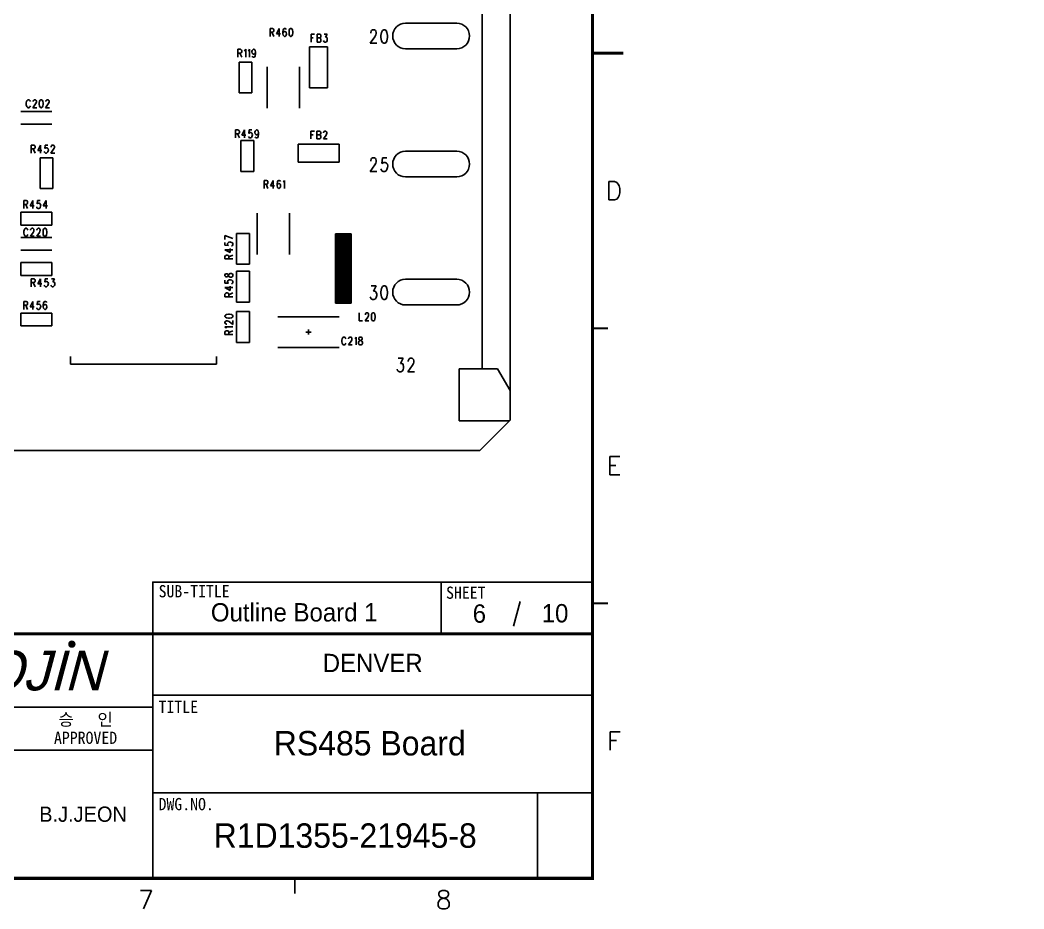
# Model space of a CAD drawing. Extents: x 295 to 953, y 10 to 290.
# Drawn here: x 788.3 to 952.6, y 10 to 155.4 of the extents above; entities that cross this region are included whole.
import ezdxf
from ezdxf.enums import TextEntityAlignment as Align

# ---------------------------------------------------------------- set-up
doc = ezdxf.new("R2010")
doc.units = 0
doc.header["$LTSCALE"] = 5
doc.header["$MEASUREMENT"] = 0
doc.layers.get('0').update_dxf_attribs({"linetype": 'CONTINUOUS', "lineweight": 25})
doc.layers.add('4', color=4, linetype='CONTINUOUS', lineweight=18)
doc.layers.add('6', color=6, linetype='CONTINUOUS', lineweight=13)
for name, color, linetype in [('COMP-SILK_GB', 6, 'CONTINUOUS'), ('SHEET', 3, 'CONTINUOUS'), ('문자', 4, 'CONTINUOUS'), ('테두리', 3, 'CONTINUOUS')]:
    doc.layers.add(name, color=color, linetype=linetype)
doc.styles.add('MARK', font='ARLRDBD.TTF')
doc.styles.get("Standard").update_dxf_attribs({"font": 'simplex.shx'})
doc.styles.add('굴림', font='')
doc.styles.add('굴림체', font='')
doc.styles.get('굴림').set_extended_font_data('Gulim')
doc.styles.get('굴림체').set_extended_font_data('GulimChe')

# ---------------------------------------------------------------- blocks, each defined once
blk = doc.blocks.new('B')
at = {"layer": '문자'}
blk.add_hatch(color=256, dxfattribs=at).paths.add_polyline_path([(13.79, 10), (15.31, 6), (16.84, 10)])
at = {"color": 4, "const_width": 0.6}
blk.add_lwpolyline([(48.46, 10.32, 1), (49.06, 10.32, 1)], format="xyb", close=True, dxfattribs=at)
at = {"layer": '문자'}
for p, q in [((10.73, 2), (7.68, 10)), ((7.68, 10), (10.09, 10)), ((11.94, 5.16), (10.09, 10)), ((10.73, 10), (13.15, 10)), ((13.79, 2), (10.73, 10)), ((14.99, 5.16), (13.15, 10)), ((13.79, 10), (16.84, 10)), ((15.31, 6), (13.79, 10)), ((16.84, 10), (15.31, 6)), ((11.94, 5.16), (10.73, 2)), ((14.99, 5.16), (13.79, 2))]:
    blk.add_line(p, q, dxfattribs=at)
at = {"layer": '문자', "style": 'MARK', "oblique": 15}
blk.add_text('WOOJIN', height=6.5, dxfattribs=at).set_placement((36.4, 6), align=Align.MIDDLE_CENTER)
blk = doc.blocks.new('C')
at = {"layer": 'SHEET'}
for p, q in [((393.14, 60.3), (392.07, 56.28)), ((333, 55), (333, 15)), ((405, 45), (333, 45)), ((333, 43), (247, 43)), ((333, 36), (247, 36)), ((405, 29), (333, 29)), ((396, 29), (396, 15))]:
    blk.add_line(p, q, dxfattribs=at)
for points in [[(333, 55), (380.19, 55), (380.19, 63.49), (333, 63.49)], [(380.19, 55), (405, 55), (405, 63.49), (380.19, 63.49)]]:
    blk.add_lwpolyline(points, close=True, dxfattribs=at)
at = {"layer": '테두리'}
blk.add_line((405, 285), (405, 15), dxfattribs=at)
for points, const_width in [([(15, 285), (15, 15), (405, 15), (405, 285), (15, 285)], 0.5), ([(410, 150), (405, 150)], 0.5), ([(407.5, 105), (405, 105)], 0.3), ([(407.5, 60), (405, 60)], 0.3), ([(15, 55), (405, 55)], 0.5), ([(356.25, 12.5), (356.25, 15)], 0.3)]:
    blk.add_lwpolyline(points, dxfattribs=dict(at, const_width=const_width))
blk.add_blockref('B', (271, 43))
at = {"layer": '문자'}
for s, p in [('D', (408.5, 127.5)), ('E', (408.5, 82.5)), ('F', (408.5, 37.5)), ('7', (331.88, 11.5)), ('8', (380.62, 11.5))]:
    blk.add_text(s, height=3, dxfattribs=at).set_placement(p, align=Align.MIDDLE)
at = {"layer": '문자', "style": '굴림체'}
for s, p in [('SUB-TITLE', (339.77, 61.98)), ('SHEET', (384.24, 61.74)), ('승   인', (322, 41)), ('APPROVED', (322, 38))]:
    blk.add_text(s, height=2, dxfattribs=at).set_placement(p, align=Align.MIDDLE_CENTER)
for s, p in [('TITLE', (333.95, 42.05)), ('DWG.NO.', (333.95, 26.15))]:
    blk.add_text(s, height=2, dxfattribs=at).set_placement(p)

msp = doc.modelspace()

# ---------------------------------------------------------------- linework, layer by layer
at = {"layer": 'COMP-SILK_GB', "color": 7}
for p, q in [((868.48, 245.1), (868.48, 89.95)), ((868.48, 94.83), (868.48, 240.17)), ((868.48, 95.31), (868.48, 239.69)), ((863.92, 98.35), (863.92, 236.65)), ((851.35, 154.93), (859.73, 154.93)), ((829.17, 154.06), (829.58, 154.06)), ((829.17, 154.06), (829.17, 152.76)), ((829.58, 153.45), (829.17, 153.45)), ((829.49, 153.45), (829.8, 152.76)), ((829.58, 154.06), (829.71, 154)), ((829.71, 153.51), (829.58, 153.45)), ((829.71, 154), (829.76, 153.94)), ((829.76, 153.57), (829.71, 153.51)), ((829.76, 153.94), (829.8, 153.82)), ((829.8, 153.69), (829.76, 153.57)), ((829.8, 153.82), (829.8, 153.69)), ((830.66, 154.06), (830.21, 153.2)), ((830.21, 153.2), (830.88, 153.2)), ((830.66, 154.06), (830.66, 152.76)), ((831.33, 153.82), (831.29, 153.51)), ((831.29, 153.51), (831.29, 153.2)), ((831.33, 153.38), (831.29, 153.2)), ((831.29, 153.2), (831.33, 152.95)), ((831.42, 154), (831.33, 153.82)), ((831.42, 153.51), (831.33, 153.38)), ((831.33, 152.95), (831.42, 152.83)), ((831.56, 154.06), (831.42, 154)), ((831.56, 153.57), (831.42, 153.51)), ((831.42, 152.83), (831.56, 152.76)), ((831.65, 154.06), (831.56, 154.06)), ((831.6, 153.57), (831.56, 153.57)), ((831.74, 153.51), (831.6, 153.57)), ((831.6, 152.76), (831.74, 152.83)), ((831.78, 154), (831.65, 154.06)), ((831.83, 153.38), (831.74, 153.51)), ((831.74, 152.83), (831.83, 152.95)), ((831.83, 153.88), (831.78, 154)), ((831.87, 153.2), (831.83, 153.38)), ((831.83, 152.95), (831.87, 153.14)), ((831.87, 153.14), (831.87, 153.2)), ((832.32, 153.82), (832.28, 153.51)), ((832.28, 153.51), (832.28, 153.32)), ((832.28, 153.32), (832.32, 153.01)), ((832.41, 154), (832.32, 153.82)), ((832.32, 153.01), (832.41, 152.83)), ((832.55, 154.06), (832.41, 154)), ((832.41, 152.83), (832.55, 152.76)), ((832.64, 154.06), (832.55, 154.06)), ((832.77, 154), (832.64, 154.06)), ((832.64, 152.76), (832.77, 152.83)), ((832.86, 153.82), (832.77, 154)), ((832.77, 152.83), (832.86, 153.01)), ((832.91, 153.51), (832.86, 153.82)), ((832.86, 153.01), (832.91, 153.32)), ((832.91, 153.32), (832.91, 153.51)), ((835.89, 153.12), (836.48, 153.12)), ((835.89, 153.12), (835.89, 151.82)), ((836.88, 153.12), (837.29, 153.12)), ((836.88, 153.12), (836.88, 151.82)), ((837.29, 153.12), (837.42, 153.06)), ((837.42, 153.06), (837.47, 153)), ((837.47, 153), (837.51, 152.88)), ((837.51, 152.88), (837.51, 152.75)), ((838.01, 153.12), (838.5, 153.12)), ((838.5, 153.12), (838.23, 152.63)), ((845.65, 153.42), (845.73, 153.63)), ((845.65, 153.31), (845.65, 153.42)), ((845.73, 153.63), (845.81, 153.73)), ((845.81, 153.73), (845.96, 153.84)), ((845.96, 153.84), (846.26, 153.84)), ((846.26, 153.84), (846.42, 153.73)), ((846.49, 153), (846.34, 152.68)), ((846.42, 153.73), (846.49, 153.63)), ((846.49, 153.63), (846.57, 153.42)), ((846.57, 153.21), (846.49, 153)), ((846.57, 153.42), (846.57, 153.21)), ((847.41, 153.42), (847.33, 152.89)), ((847.33, 152.89), (847.33, 152.58)), ((847.56, 153.73), (847.41, 153.42)), ((847.79, 153.84), (847.56, 153.73)), ((847.94, 153.84), (847.79, 153.84)), ((848.17, 153.73), (847.94, 153.84)), ((848.32, 153.42), (848.17, 153.73)), ((848.4, 152.89), (848.32, 153.42)), ((848.4, 152.58), (848.4, 152.89)), ((831.56, 152.76), (831.6, 152.76)), ((832.55, 152.76), (832.64, 152.76)), ((835.89, 152.51), (836.25, 152.51)), ((836.88, 152.51), (837.29, 152.51)), ((837.29, 151.82), (836.88, 151.82)), ((837.42, 152.57), (837.29, 152.51)), ((837.29, 152.51), (837.42, 152.44)), ((837.42, 151.89), (837.29, 151.82)), ((837.47, 152.63), (837.42, 152.57)), ((837.42, 152.44), (837.47, 152.38)), ((837.47, 151.95), (837.42, 151.89)), ((837.51, 152.75), (837.47, 152.63)), ((837.47, 152.38), (837.51, 152.26)), ((837.51, 152.07), (837.47, 151.95)), ((837.51, 152.26), (837.51, 152.07)), ((837.96, 151.95), (837.92, 152.07)), ((838.01, 151.89), (837.96, 151.95)), ((838.14, 151.82), (838.01, 151.89)), ((838.28, 151.82), (838.14, 151.82)), ((838.23, 152.63), (838.37, 152.63)), ((838.41, 151.89), (838.28, 151.82)), ((838.37, 152.63), (838.46, 152.57)), ((838.5, 152.01), (838.41, 151.89)), ((838.46, 152.57), (838.5, 152.51)), ((838.5, 152.51), (838.55, 152.32)), ((838.55, 152.2), (838.5, 152.01)), ((838.55, 152.32), (838.55, 152.2)), ((846.34, 152.68), (845.58, 151.64)), ((845.58, 151.64), (846.64, 151.64)), ((847.33, 152.58), (847.41, 152.06)), ((847.41, 152.06), (847.56, 151.74)), ((847.56, 151.74), (847.79, 151.64)), ((847.79, 151.64), (847.94, 151.64)), ((847.94, 151.64), (848.17, 151.74)), ((848.17, 151.74), (848.32, 152.06)), ((848.32, 152.06), (848.4, 152.58)), ((823.93, 150.65), (824.33, 150.65)), ((823.93, 150.65), (823.93, 149.35)), ((824.33, 150.03), (823.93, 150.03)), ((824.24, 150.03), (824.56, 149.35)), ((824.33, 150.65), (824.47, 150.59)), ((824.47, 150.09), (824.33, 150.03)), ((824.47, 150.59), (824.51, 150.53)), ((824.51, 150.15), (824.47, 150.09)), ((824.51, 150.53), (824.56, 150.4)), ((824.56, 150.28), (824.51, 150.15)), ((824.56, 150.4), (824.56, 150.28)), ((824.96, 150.4), (825.05, 150.46)), ((825.05, 150.46), (825.19, 150.65)), ((825.19, 150.65), (825.19, 149.35)), ((825.59, 150.4), (825.68, 150.46)), ((825.68, 150.46), (825.82, 150.65)), ((825.82, 150.65), (825.82, 149.35)), ((826.22, 150.28), (826.27, 150.46)), ((826.22, 150.22), (826.22, 150.28)), ((826.27, 150.03), (826.22, 150.22)), ((826.27, 150.46), (826.36, 150.59)), ((826.36, 149.91), (826.27, 150.03)), ((826.31, 149.41), (826.27, 149.54)), ((826.36, 150.59), (826.49, 150.65)), ((826.49, 149.84), (826.36, 149.91)), ((826.49, 150.65), (826.54, 150.65)), ((826.54, 149.84), (826.49, 149.84)), ((826.54, 150.65), (826.67, 150.59)), ((826.67, 149.91), (826.54, 149.84)), ((826.67, 150.59), (826.76, 150.46)), ((826.76, 150.03), (826.67, 149.91)), ((826.76, 149.6), (826.67, 149.41)), ((826.76, 150.46), (826.81, 150.22)), ((826.81, 150.22), (826.76, 150.03)), ((826.81, 149.91), (826.76, 149.6)), ((826.81, 150.22), (826.81, 149.91)), ((835.66, 144.35), (835.66, 151.05)), ((835.66, 151.05), (838.59, 151.05)), ((838.59, 151.05), (838.59, 144.35)), ((859.73, 150.74), (851.35, 150.74)), ((826.21, 148.56), (824.12, 148.56)), ((824.12, 148.56), (824.12, 143.54)), ((826.21, 143.54), (826.21, 148.56)), ((826.45, 149.35), (826.31, 149.41)), ((826.54, 149.35), (826.45, 149.35)), ((826.67, 149.41), (826.54, 149.35)), ((828.71, 141.02), (828.71, 147.78)), ((833.99, 141.02), (833.99, 147.78)), ((824.12, 143.54), (826.21, 143.54)), ((838.59, 144.35), (835.66, 144.35)), ((789.32, 142.09), (789.28, 141.9)), ((789.28, 141.9), (789.28, 141.59)), ((789.28, 141.59), (789.32, 141.41)), ((789.37, 142.21), (789.32, 142.09)), ((789.32, 141.41), (789.37, 141.29)), ((789.46, 142.34), (789.37, 142.21)), ((789.55, 142.4), (789.46, 142.34)), ((789.73, 142.4), (789.55, 142.4)), ((789.82, 142.34), (789.73, 142.4)), ((789.91, 142.21), (789.82, 142.34)), ((789.95, 142.09), (789.91, 142.21)), ((789.91, 141.29), (789.95, 141.41)), ((790.81, 141.72), (790.36, 141.1)), ((790.4, 142.15), (790.45, 142.28)), ((790.4, 142.09), (790.4, 142.15)), ((790.45, 142.28), (790.49, 142.34)), ((790.49, 142.34), (790.58, 142.4)), ((790.58, 142.4), (790.76, 142.4)), ((790.76, 142.4), (790.85, 142.34)), ((790.9, 141.9), (790.81, 141.72)), ((790.85, 142.34), (790.9, 142.28)), ((790.9, 142.28), (790.94, 142.15)), ((790.94, 142.03), (790.9, 141.9)), ((790.94, 142.15), (790.94, 142.03)), ((791.44, 142.15), (791.39, 141.84)), ((791.39, 141.84), (791.39, 141.66)), ((791.39, 141.66), (791.44, 141.35)), ((791.53, 142.34), (791.44, 142.15)), ((791.44, 141.35), (791.53, 141.16)), ((791.66, 142.4), (791.53, 142.34)), ((791.75, 142.4), (791.66, 142.4)), ((791.89, 142.34), (791.75, 142.4)), ((791.98, 142.15), (791.89, 142.34)), ((791.89, 141.16), (791.98, 141.35)), ((792.02, 141.84), (791.98, 142.15)), ((791.98, 141.35), (792.02, 141.66)), ((792.02, 141.66), (792.02, 141.84)), ((792.88, 141.72), (792.43, 141.1)), ((792.47, 142.15), (792.52, 142.28)), ((792.47, 142.09), (792.47, 142.15)), ((792.52, 142.28), (792.56, 142.34)), ((792.56, 142.34), (792.65, 142.4)), ((792.65, 142.4), (792.83, 142.4)), ((792.83, 142.4), (792.92, 142.34)), ((792.97, 141.9), (792.88, 141.72)), ((792.92, 142.34), (792.97, 142.28)), ((792.97, 142.28), (793.01, 142.15)), ((793.01, 142.03), (792.97, 141.9)), ((793.01, 142.15), (793.01, 142.03)), ((788.41, 140.5), (793.44, 140.5)), ((789.37, 141.29), (789.46, 141.16)), ((789.46, 141.16), (789.55, 141.1)), ((789.55, 141.1), (789.73, 141.1)), ((789.73, 141.1), (789.82, 141.16)), ((789.82, 141.16), (789.91, 141.29)), ((790.36, 141.1), (790.99, 141.1)), ((791.53, 141.16), (791.66, 141.1)), ((791.66, 141.1), (791.75, 141.1)), ((791.75, 141.1), (791.89, 141.16)), ((792.43, 141.1), (793.06, 141.1)), ((788.41, 138.4), (793.44, 138.4)), ((823.52, 137.45), (823.92, 137.45)), ((823.52, 137.45), (823.52, 136.15)), ((823.92, 136.83), (823.52, 136.83)), ((823.83, 136.83), (824.15, 136.15)), ((823.92, 137.45), (824.06, 137.39)), ((824.06, 136.89), (823.92, 136.83)), ((824.06, 137.39), (824.1, 137.33)), ((824.1, 136.95), (824.06, 136.89)), ((824.1, 137.33), (824.15, 137.2)), ((824.15, 137.08), (824.1, 136.95)), ((824.15, 137.2), (824.15, 137.08)), ((825, 137.45), (824.55, 136.58)), ((824.55, 136.58), (825.23, 136.58)), ((825, 137.45), (825, 136.15)), ((825.68, 136.27), (825.63, 136.4)), ((825.77, 137.45), (825.72, 136.89)), ((825.72, 136.89), (825.77, 136.95)), ((826.22, 137.45), (825.77, 137.45)), ((825.77, 136.95), (825.9, 137.02)), ((825.9, 137.02), (826.04, 137.02)), ((826.04, 137.02), (826.17, 136.95)), ((826.17, 136.95), (826.26, 136.83)), ((826.26, 136.52), (826.22, 136.34)), ((826.26, 136.83), (826.31, 136.65)), ((826.31, 136.65), (826.26, 136.52)), ((826.71, 137.08), (826.76, 137.26)), ((826.71, 137.02), (826.71, 137.08)), ((826.76, 136.83), (826.71, 137.02)), ((826.76, 137.26), (826.85, 137.39)), ((826.85, 136.71), (826.76, 136.83)), ((826.85, 137.39), (826.98, 137.45)), ((826.98, 136.65), (826.85, 136.71)), ((826.98, 137.45), (827.03, 137.45)), ((827.03, 136.65), (826.98, 136.65)), ((827.03, 137.45), (827.16, 137.39)), ((827.16, 136.71), (827.03, 136.65)), ((827.16, 137.39), (827.25, 137.26)), ((827.25, 136.83), (827.16, 136.71)), ((827.25, 136.4), (827.16, 136.21)), ((827.25, 137.26), (827.3, 137.02)), ((827.3, 137.02), (827.25, 136.83)), ((827.3, 136.71), (827.25, 136.4)), ((827.3, 137.02), (827.3, 136.71)), ((835.87, 137.28), (836.46, 137.28)), ((835.87, 137.28), (835.87, 135.98)), ((835.87, 136.66), (836.23, 136.66)), ((836.86, 137.28), (837.27, 137.28)), ((836.86, 137.28), (836.86, 135.98)), ((836.86, 136.66), (837.27, 136.66)), ((837.27, 137.28), (837.4, 137.22)), ((837.4, 136.72), (837.27, 136.66)), ((837.27, 136.66), (837.4, 136.6)), ((837.4, 137.22), (837.45, 137.16)), ((837.45, 136.78), (837.4, 136.72)), ((837.4, 136.6), (837.45, 136.54)), ((837.45, 137.16), (837.49, 137.03)), ((837.49, 136.91), (837.45, 136.78)), ((837.45, 136.54), (837.49, 136.41)), ((837.49, 137.03), (837.49, 136.91)), ((837.49, 136.41), (837.49, 136.23)), ((838.35, 136.6), (837.9, 135.98)), ((837.94, 137.03), (837.99, 137.16)), ((837.94, 136.97), (837.94, 137.03)), ((837.99, 137.16), (838.03, 137.22)), ((838.03, 137.22), (838.12, 137.28)), ((838.12, 137.28), (838.3, 137.28)), ((838.3, 137.28), (838.39, 137.22)), ((838.44, 136.78), (838.35, 136.6)), ((838.39, 137.22), (838.44, 137.16)), ((838.44, 137.16), (838.48, 137.03)), ((838.48, 136.91), (838.44, 136.78)), ((838.48, 137.03), (838.48, 136.91)), ((790.1, 134.97), (790.51, 134.97)), ((790.1, 134.97), (790.1, 133.68)), ((790.51, 134.97), (790.64, 134.91)), ((790.64, 134.91), (790.69, 134.85)), ((790.69, 134.85), (790.73, 134.73)), ((791.59, 134.97), (791.14, 134.11)), ((791.59, 134.97), (791.59, 133.68)), ((792.35, 134.97), (792.31, 134.42)), ((792.8, 134.97), (792.35, 134.97)), ((793.34, 134.73), (793.39, 134.85)), ((793.39, 134.85), (793.43, 134.91)), ((793.43, 134.91), (793.52, 134.97)), ((793.52, 134.97), (793.7, 134.97)), ((793.7, 134.97), (793.79, 134.91)), ((793.79, 134.91), (793.84, 134.85)), ((793.84, 134.85), (793.88, 134.73)), ((826.51, 135.71), (824.41, 135.71)), ((824.41, 135.71), (824.41, 130.68)), ((825.72, 136.21), (825.68, 136.27)), ((825.86, 136.15), (825.72, 136.21)), ((825.99, 136.15), (825.86, 136.15)), ((826.13, 136.21), (825.99, 136.15)), ((826.22, 136.34), (826.13, 136.21)), ((826.51, 130.68), (826.51, 135.71)), ((826.8, 136.21), (826.76, 136.34)), ((826.94, 136.15), (826.8, 136.21)), ((827.03, 136.15), (826.94, 136.15)), ((827.16, 136.21), (827.03, 136.15)), ((833.77, 135.14), (840.48, 135.14)), ((833.77, 132.21), (833.77, 135.14)), ((837.27, 135.98), (836.86, 135.98)), ((837.4, 136.04), (837.27, 135.98)), ((837.45, 136.1), (837.4, 136.04)), ((837.49, 136.23), (837.45, 136.1)), ((837.9, 135.98), (838.53, 135.98)), ((840.48, 135.14), (840.48, 132.21)), ((790.51, 134.36), (790.1, 134.36)), ((790.42, 134.36), (790.73, 133.68)), ((790.64, 134.42), (790.51, 134.36)), ((790.69, 134.48), (790.64, 134.42)), ((790.73, 134.6), (790.69, 134.48)), ((790.73, 134.73), (790.73, 134.6)), ((791.14, 134.11), (791.81, 134.11)), ((792.26, 133.8), (792.22, 133.92)), ((792.31, 133.74), (792.26, 133.8)), ((792.31, 134.42), (792.35, 134.48)), ((792.44, 133.68), (792.31, 133.74)), ((792.35, 134.48), (792.49, 134.54)), ((792.58, 133.68), (792.44, 133.68)), ((792.49, 134.54), (792.62, 134.54)), ((792.71, 133.74), (792.58, 133.68)), ((792.62, 134.54), (792.76, 134.48)), ((792.8, 133.86), (792.71, 133.74)), ((792.76, 134.48), (792.85, 134.36)), ((792.85, 134.05), (792.8, 133.86)), ((792.85, 134.36), (792.89, 134.17)), ((792.89, 134.17), (792.85, 134.05)), ((793.75, 134.29), (793.3, 133.68)), ((793.3, 133.68), (793.93, 133.68)), ((793.34, 134.66), (793.34, 134.73)), ((793.84, 134.48), (793.75, 134.29)), ((793.88, 134.6), (793.84, 134.48)), ((793.88, 134.73), (793.88, 134.6)), ((851.35, 133.97), (859.73, 133.97)), ((793.63, 132.89), (791.53, 132.89)), ((791.53, 132.89), (791.53, 127.86)), ((793.63, 127.86), (793.63, 132.89)), ((840.48, 132.21), (833.77, 132.21)), ((846.34, 131.73), (845.58, 130.68)), ((845.65, 132.46), (845.73, 132.67)), ((845.65, 132.36), (845.65, 132.46)), ((845.73, 132.67), (845.81, 132.78)), ((845.81, 132.78), (845.96, 132.88)), ((845.96, 132.88), (846.26, 132.88)), ((846.26, 132.88), (846.42, 132.78)), ((846.49, 132.04), (846.34, 131.73)), ((846.42, 132.78), (846.49, 132.67)), ((846.49, 132.67), (846.57, 132.46)), ((846.57, 132.25), (846.49, 132.04)), ((846.57, 132.46), (846.57, 132.25)), ((847.56, 132.88), (847.48, 131.94)), ((847.48, 131.94), (847.56, 132.04)), ((848.32, 132.88), (847.56, 132.88)), ((847.56, 132.04), (847.79, 132.15)), ((847.79, 132.15), (848.02, 132.15)), ((848.02, 132.15), (848.24, 132.04)), ((848.24, 132.04), (848.4, 131.83)), ((848.4, 131.83), (848.47, 131.52)), ((848.47, 131.52), (848.4, 131.31)), ((824.41, 130.68), (826.51, 130.68)), ((845.58, 130.68), (846.64, 130.68)), ((847.41, 130.89), (847.33, 131.1)), ((847.48, 130.79), (847.41, 130.89)), ((847.71, 130.68), (847.48, 130.79)), ((847.94, 130.68), (847.71, 130.68)), ((848.17, 130.79), (847.94, 130.68)), ((848.32, 131), (848.17, 130.79)), ((848.4, 131.31), (848.32, 131)), ((828.21, 129.2), (828.62, 129.2)), ((828.21, 129.2), (828.21, 127.9)), ((828.62, 128.58), (828.21, 128.58)), ((828.53, 128.58), (828.84, 127.9)), ((828.62, 129.2), (828.75, 129.14)), ((828.75, 128.64), (828.62, 128.58)), ((828.75, 129.14), (828.8, 129.08)), ((828.8, 128.71), (828.75, 128.64)), ((828.8, 129.08), (828.84, 128.95)), ((828.84, 128.83), (828.8, 128.71)), ((828.84, 128.95), (828.84, 128.83)), ((829.7, 129.2), (829.25, 128.33)), ((829.25, 128.33), (829.92, 128.33)), ((829.7, 129.2), (829.7, 127.9)), ((830.37, 128.95), (830.33, 128.64)), ((830.33, 128.64), (830.33, 128.33)), ((830.37, 128.52), (830.33, 128.33)), ((830.33, 128.33), (830.37, 128.09)), ((830.46, 129.14), (830.37, 128.95)), ((830.46, 128.64), (830.37, 128.52)), ((830.6, 129.2), (830.46, 129.14)), ((830.6, 128.71), (830.46, 128.64)), ((830.69, 129.2), (830.6, 129.2)), ((830.64, 128.71), (830.6, 128.71)), ((830.78, 128.64), (830.64, 128.71)), ((830.82, 129.14), (830.69, 129.2)), ((830.87, 128.52), (830.78, 128.64)), ((830.87, 129.02), (830.82, 129.14)), ((830.91, 128.33), (830.87, 128.52)), ((830.87, 128.09), (830.91, 128.27)), ((830.91, 128.27), (830.91, 128.33)), ((831.32, 128.95), (831.41, 129.02)), ((831.41, 129.02), (831.54, 129.2)), ((831.54, 129.2), (831.54, 127.9)), ((859.73, 129.78), (851.35, 129.78)), ((791.53, 127.86), (793.63, 127.86)), ((830.37, 128.09), (830.46, 127.96)), ((830.46, 127.96), (830.6, 127.9)), ((830.6, 127.9), (830.64, 127.9)), ((830.64, 127.9), (830.78, 127.96)), ((830.78, 127.96), (830.87, 128.09)), ((788.87, 125.9), (789.27, 125.9)), ((788.87, 125.9), (788.87, 124.6)), ((789.27, 125.28), (788.87, 125.28)), ((789.18, 125.28), (789.5, 124.6)), ((789.27, 125.9), (789.41, 125.84)), ((789.41, 125.34), (789.27, 125.28)), ((789.41, 125.84), (789.45, 125.78)), ((789.45, 125.4), (789.41, 125.34)), ((789.45, 125.78), (789.5, 125.65)), ((789.5, 125.53), (789.45, 125.4)), ((789.5, 125.65), (789.5, 125.53)), ((790.35, 125.9), (789.9, 125.03)), ((789.9, 125.03), (790.58, 125.03)), ((790.35, 125.9), (790.35, 124.6)), ((791.12, 125.9), (791.07, 125.34)), ((791.07, 125.34), (791.12, 125.4)), ((791.57, 125.9), (791.12, 125.9)), ((791.12, 125.4), (791.25, 125.47)), ((791.25, 125.47), (791.39, 125.47)), ((791.39, 125.47), (791.52, 125.4)), ((791.52, 125.4), (791.61, 125.28)), ((791.61, 124.97), (791.57, 124.79)), ((791.61, 125.28), (791.66, 125.09)), ((791.66, 125.09), (791.61, 124.97)), ((792.51, 125.9), (792.06, 125.03)), ((792.06, 125.03), (792.74, 125.03)), ((792.51, 125.9), (792.51, 124.6)), ((788.41, 124), (788.41, 121.9)), ((793.44, 124), (788.41, 124)), ((791.03, 124.72), (790.98, 124.85)), ((791.07, 124.66), (791.03, 124.72)), ((791.21, 124.6), (791.07, 124.66)), ((791.34, 124.6), (791.21, 124.6)), ((791.48, 124.66), (791.34, 124.6)), ((791.57, 124.79), (791.48, 124.66)), ((793.44, 121.9), (793.44, 124)), ((827.06, 117.09), (827.06, 123.86)), ((832.34, 117.09), (832.34, 123.86)), ((788.41, 121.9), (793.44, 121.9)), ((788.91, 121.05), (788.87, 120.87)), ((788.87, 120.87), (788.87, 120.56)), ((788.87, 120.56), (788.91, 120.37)), ((788.96, 121.18), (788.91, 121.05)), ((788.91, 120.37), (788.96, 120.25)), ((789.05, 121.3), (788.96, 121.18)), ((788.96, 120.25), (789.05, 120.12)), ((789.14, 121.36), (789.05, 121.3)), ((789.05, 120.12), (789.14, 120.06)), ((789.32, 121.36), (789.14, 121.36)), ((789.14, 120.06), (789.32, 120.06)), ((789.41, 121.3), (789.32, 121.36)), ((789.32, 120.06), (789.41, 120.12)), ((789.5, 121.18), (789.41, 121.3)), ((789.41, 120.12), (789.5, 120.25)), ((789.54, 121.05), (789.5, 121.18)), ((789.5, 120.25), (789.54, 120.37)), ((790.4, 120.68), (789.95, 120.06)), ((789.95, 120.06), (790.58, 120.06)), ((789.99, 121.11), (790.04, 121.24)), ((789.99, 121.05), (789.99, 121.11)), ((790.04, 121.24), (790.08, 121.3)), ((790.08, 121.3), (790.17, 121.36)), ((790.17, 121.36), (790.35, 121.36)), ((790.35, 121.36), (790.44, 121.3)), ((790.49, 120.87), (790.4, 120.68)), ((790.44, 121.3), (790.49, 121.24)), ((790.49, 121.24), (790.53, 121.11)), ((790.53, 120.99), (790.49, 120.87)), ((790.53, 121.11), (790.53, 120.99)), ((791.43, 120.68), (790.98, 120.06)), ((790.98, 120.06), (791.61, 120.06)), ((791.03, 121.11), (791.07, 121.24)), ((791.03, 121.05), (791.03, 121.11)), ((791.07, 121.24), (791.12, 121.3)), ((791.12, 121.3), (791.21, 121.36)), ((791.21, 121.36), (791.39, 121.36)), ((791.39, 121.36), (791.48, 121.3)), ((791.52, 120.87), (791.43, 120.68)), ((791.48, 121.3), (791.52, 121.24)), ((791.52, 121.24), (791.57, 121.11)), ((791.57, 120.99), (791.52, 120.87)), ((791.57, 121.11), (791.57, 120.99)), ((792.06, 121.11), (792.02, 120.81)), ((792.02, 120.81), (792.02, 120.62)), ((792.02, 120.62), (792.06, 120.31)), ((792.15, 121.3), (792.06, 121.11)), ((792.06, 120.31), (792.15, 120.12)), ((792.29, 121.36), (792.15, 121.3)), ((792.15, 120.12), (792.29, 120.06)), ((792.38, 121.36), (792.29, 121.36)), ((792.29, 120.06), (792.38, 120.06)), ((792.51, 121.3), (792.38, 121.36)), ((792.38, 120.06), (792.51, 120.12)), ((792.6, 121.11), (792.51, 121.3)), ((792.51, 120.12), (792.6, 120.31)), ((792.65, 120.81), (792.6, 121.11)), ((792.6, 120.31), (792.65, 120.62)), ((792.65, 120.62), (792.65, 120.81)), ((821.8, 119.54), (821.8, 120.17)), ((821.8, 120.17), (823.1, 119.72)), ((825.8, 120.51), (823.7, 120.51)), ((823.7, 120.51), (823.7, 115.49)), ((825.8, 115.49), (825.8, 120.51)), ((839.91, 109.12), (839.91, 120.44)), ((839.91, 120.44), (842.43, 120.44)), ((840.12, 109.12), (840.12, 120.44)), ((840.54, 120.44), (840.33, 120.44)), ((840.33, 120.44), (840.33, 109.12)), ((840.54, 109.12), (840.54, 120.44)), ((840.96, 120.44), (840.75, 120.44)), ((840.75, 120.44), (840.75, 109.12)), ((840.96, 109.12), (840.96, 120.44)), ((841.38, 120.44), (841.17, 120.44)), ((841.17, 120.44), (841.17, 109.12)), ((841.38, 109.12), (841.38, 120.44)), ((841.8, 120.44), (841.59, 120.44)), ((841.59, 120.44), (841.59, 109.12)), ((841.8, 109.12), (841.8, 120.44)), ((842.22, 120.44), (842.01, 120.44)), ((842.01, 120.44), (842.01, 109.12)), ((842.22, 109.12), (842.22, 120.44)), ((842.43, 120.44), (842.43, 109.12)), ((793.44, 119.87), (788.41, 119.87)), ((821.8, 119.05), (821.8, 118.6)), ((821.8, 118.6), (822.36, 118.55)), ((822.24, 118.87), (822.3, 119)), ((822.24, 118.73), (822.24, 118.87)), ((822.3, 118.6), (822.24, 118.73)), ((822.3, 119), (822.42, 119.1)), ((822.36, 118.55), (822.3, 118.6)), ((822.42, 119.1), (822.61, 119.14)), ((822.61, 119.14), (822.73, 119.1)), ((822.73, 119.1), (822.92, 119.05)), ((822.98, 118.51), (822.86, 118.47)), ((822.92, 119.05), (823.04, 118.96)), ((823.04, 118.55), (822.98, 118.51)), ((823.04, 118.96), (823.1, 118.83)), ((823.1, 118.69), (823.04, 118.55)), ((823.1, 118.83), (823.1, 118.69)), ((793.44, 117.78), (788.41, 117.78)), ((821.8, 117.83), (823.1, 117.83)), ((821.8, 117.83), (822.67, 117.38)), ((821.8, 116.75), (821.87, 116.89)), ((821.8, 116.35), (821.8, 116.75)), ((821.87, 116.89), (821.93, 116.94)), ((821.93, 116.94), (822.05, 116.98)), ((822.05, 116.98), (822.17, 116.98)), ((822.17, 116.98), (822.3, 116.94)), ((822.3, 116.94), (822.36, 116.89)), ((822.36, 116.89), (822.42, 116.75)), ((822.42, 116.67), (823.1, 116.98)), ((822.42, 116.75), (822.42, 116.35)), ((822.67, 117.38), (822.67, 118.06)), ((788.41, 115.75), (788.41, 113.65)), ((793.44, 115.75), (788.41, 115.75)), ((793.44, 113.65), (793.44, 115.75)), ((821.8, 116.35), (823.1, 116.35)), ((823.7, 115.49), (825.8, 115.49)), ((788.41, 113.65), (793.44, 113.65)), ((821.87, 113.9), (821.8, 113.76)), ((821.8, 113.76), (821.8, 113.58)), ((821.8, 113.58), (821.87, 113.45)), ((821.99, 113.94), (821.87, 113.9)), ((821.87, 113.45), (821.99, 113.4)), ((822.11, 113.94), (821.99, 113.94)), ((821.99, 113.4), (822.11, 113.4)), ((822.24, 113.9), (822.11, 113.94)), ((822.11, 113.4), (822.24, 113.45)), ((822.3, 113.81), (822.24, 113.9)), ((822.24, 113.45), (822.3, 113.54)), ((822.36, 113.63), (822.3, 113.81)), ((822.3, 113.54), (822.36, 113.72)), ((822.36, 113.72), (822.42, 113.85)), ((822.42, 113.49), (822.36, 113.63)), ((822.42, 113.85), (822.55, 113.94)), ((822.55, 113.4), (822.42, 113.49)), ((822.55, 113.94), (822.67, 113.99)), ((822.67, 113.36), (822.55, 113.4)), ((822.67, 113.99), (822.86, 113.99)), ((822.86, 113.99), (822.98, 113.94)), ((822.98, 113.4), (822.86, 113.36)), ((822.98, 113.94), (823.04, 113.9)), ((823.04, 113.45), (822.98, 113.4)), ((823.04, 113.9), (823.1, 113.76)), ((823.1, 113.58), (823.04, 113.45)), ((823.1, 113.76), (823.1, 113.58)), ((825.8, 114.33), (823.7, 114.33)), ((823.7, 114.33), (823.7, 109.3)), ((825.8, 109.3), (825.8, 114.33)), ((790.1, 113.11), (790.51, 113.11)), ((790.1, 113.11), (790.1, 111.81)), ((790.51, 112.49), (790.1, 112.49)), ((790.42, 112.49), (790.73, 111.81)), ((790.51, 113.11), (790.64, 113.05)), ((790.64, 112.56), (790.51, 112.49)), ((790.64, 113.05), (790.69, 112.99)), ((790.69, 112.62), (790.64, 112.56)), ((790.69, 112.99), (790.73, 112.86)), ((790.73, 112.74), (790.69, 112.62)), ((790.73, 112.86), (790.73, 112.74)), ((791.59, 113.11), (791.14, 112.25)), ((791.14, 112.25), (791.81, 112.25)), ((791.59, 113.11), (791.59, 111.81)), ((792.26, 111.94), (792.22, 112.06)), ((792.31, 111.87), (792.26, 111.94)), ((792.35, 113.11), (792.31, 112.56)), ((792.31, 112.56), (792.35, 112.62)), ((792.44, 111.81), (792.31, 111.87)), ((792.8, 113.11), (792.35, 113.11)), ((792.35, 112.62), (792.49, 112.68)), ((792.58, 111.81), (792.44, 111.81)), ((792.49, 112.68), (792.62, 112.68)), ((792.71, 111.87), (792.58, 111.81)), ((792.62, 112.68), (792.76, 112.62)), ((792.8, 112), (792.71, 111.87)), ((792.76, 112.62), (792.85, 112.49)), ((792.85, 112.18), (792.8, 112)), ((792.85, 112.49), (792.89, 112.31)), ((792.89, 112.31), (792.85, 112.18)), ((793.34, 111.94), (793.3, 112.06)), ((793.39, 111.87), (793.34, 111.94)), ((793.39, 113.11), (793.88, 113.11)), ((793.52, 111.81), (793.39, 111.87)), ((793.66, 111.81), (793.52, 111.81)), ((793.88, 113.11), (793.61, 112.62)), ((793.61, 112.62), (793.75, 112.62)), ((793.79, 111.87), (793.66, 111.81)), ((793.75, 112.62), (793.84, 112.56)), ((793.88, 112), (793.79, 111.87)), ((793.84, 112.56), (793.88, 112.49)), ((793.88, 112.49), (793.93, 112.31)), ((793.93, 112.18), (793.88, 112)), ((793.93, 112.31), (793.93, 112.18)), ((821.8, 112.86), (821.8, 112.41)), ((821.8, 112.41), (822.36, 112.37)), ((822.24, 112.68), (822.3, 112.82)), ((822.24, 112.55), (822.24, 112.68)), ((822.3, 112.41), (822.24, 112.55)), ((822.3, 112.82), (822.42, 112.91)), ((822.36, 112.37), (822.3, 112.41)), ((822.42, 112.91), (822.61, 112.95)), ((822.61, 112.95), (822.73, 112.91)), ((822.86, 113.36), (822.67, 113.36)), ((822.67, 111.2), (822.67, 111.87)), ((822.73, 112.91), (822.92, 112.86)), ((822.98, 112.32), (822.86, 112.28)), ((822.92, 112.86), (823.04, 112.77)), ((823.04, 112.37), (822.98, 112.32)), ((823.04, 112.77), (823.1, 112.64)), ((823.1, 112.5), (823.04, 112.37)), ((823.1, 112.64), (823.1, 112.5)), ((845.73, 111.93), (846.57, 111.93)), ((846.57, 111.93), (846.11, 111.09)), ((847.56, 111.82), (847.41, 111.51)), ((847.79, 111.93), (847.56, 111.82)), ((847.94, 111.93), (847.79, 111.93)), ((848.17, 111.82), (847.94, 111.93)), ((848.32, 111.51), (848.17, 111.82)), ((851.35, 113.02), (859.73, 113.02)), ((821.8, 111.65), (823.1, 111.65)), ((821.8, 111.65), (822.67, 111.2)), ((821.8, 110.57), (821.87, 110.7)), ((821.8, 110.16), (821.8, 110.57)), ((821.8, 110.16), (823.1, 110.16)), ((821.87, 110.7), (821.93, 110.75)), ((821.93, 110.75), (822.05, 110.79)), ((822.05, 110.79), (822.17, 110.79)), ((822.17, 110.79), (822.3, 110.75)), ((822.3, 110.75), (822.36, 110.7)), ((822.36, 110.7), (822.42, 110.57)), ((822.42, 110.48), (823.1, 110.79)), ((822.42, 110.57), (822.42, 110.16)), ((845.65, 109.94), (845.58, 110.15)), ((846.11, 111.09), (846.34, 111.09)), ((846.34, 111.09), (846.49, 110.98)), ((846.49, 110.98), (846.57, 110.88)), ((846.57, 110.88), (846.64, 110.57)), ((846.64, 110.36), (846.57, 110.04)), ((846.64, 110.57), (846.64, 110.36)), ((847.41, 111.51), (847.33, 110.98)), ((847.33, 110.98), (847.33, 110.67)), ((847.33, 110.67), (847.41, 110.15)), ((847.41, 110.15), (847.56, 109.83)), ((848.17, 109.83), (848.32, 110.15)), ((848.4, 110.98), (848.32, 111.51)), ((848.32, 110.15), (848.4, 110.67)), ((848.4, 110.67), (848.4, 110.98)), ((788.87, 109.4), (789.27, 109.4)), ((788.87, 109.4), (788.87, 108.1)), ((789.27, 108.78), (788.87, 108.78)), ((789.18, 108.78), (789.5, 108.1)), ((789.27, 109.4), (789.41, 109.34)), ((789.41, 108.84), (789.27, 108.78)), ((789.41, 109.34), (789.45, 109.28)), ((789.45, 108.9), (789.41, 108.84)), ((789.45, 109.28), (789.5, 109.15)), ((789.5, 109.03), (789.45, 108.9)), ((789.5, 109.15), (789.5, 109.03)), ((790.35, 109.4), (789.9, 108.53)), ((789.9, 108.53), (790.58, 108.53)), ((790.35, 109.4), (790.35, 108.1)), ((791.12, 109.4), (791.07, 108.84)), ((791.07, 108.84), (791.12, 108.9)), ((791.57, 109.4), (791.12, 109.4)), ((791.12, 108.9), (791.25, 108.97)), ((791.25, 108.97), (791.39, 108.97)), ((791.39, 108.97), (791.52, 108.9)), ((791.52, 108.9), (791.61, 108.78)), ((791.61, 108.47), (791.57, 108.29)), ((791.61, 108.78), (791.66, 108.59)), ((791.66, 108.59), (791.61, 108.47)), ((792.11, 109.15), (792.06, 108.84)), ((792.06, 108.84), (792.06, 108.53)), ((792.11, 108.72), (792.06, 108.53)), ((792.06, 108.53), (792.11, 108.29)), ((792.2, 109.34), (792.11, 109.15)), ((792.2, 108.84), (792.11, 108.72)), ((792.33, 109.4), (792.2, 109.34)), ((792.33, 108.9), (792.2, 108.84)), ((792.42, 109.4), (792.33, 109.4)), ((792.38, 108.9), (792.33, 108.9)), ((792.51, 108.84), (792.38, 108.9)), ((792.56, 109.34), (792.42, 109.4)), ((792.6, 108.72), (792.51, 108.84)), ((792.6, 109.21), (792.56, 109.34)), ((792.65, 108.53), (792.6, 108.72)), ((792.6, 108.29), (792.65, 108.47)), ((792.65, 108.47), (792.65, 108.53)), ((823.7, 109.3), (825.8, 109.3)), ((842.43, 109.12), (839.91, 109.12)), ((840.33, 109.12), (840.12, 109.12)), ((840.75, 109.12), (840.54, 109.12)), ((841.17, 109.12), (840.96, 109.12)), ((841.59, 109.12), (841.38, 109.12)), ((842.01, 109.12), (841.8, 109.12)), ((842.43, 109.12), (842.22, 109.12)), ((845.73, 109.83), (845.65, 109.94)), ((845.96, 109.73), (845.73, 109.83)), ((846.19, 109.73), (845.96, 109.73)), ((846.42, 109.83), (846.19, 109.73)), ((846.57, 110.04), (846.42, 109.83)), ((847.56, 109.83), (847.79, 109.73)), ((847.79, 109.73), (847.94, 109.73)), ((847.94, 109.73), (848.17, 109.83)), ((859.73, 108.83), (851.35, 108.83)), ((788.41, 107.5), (788.41, 105.4)), ((793.44, 107.5), (788.41, 107.5)), ((791.03, 108.22), (790.98, 108.35)), ((791.07, 108.16), (791.03, 108.22)), ((791.21, 108.1), (791.07, 108.16)), ((791.34, 108.1), (791.21, 108.1)), ((791.48, 108.16), (791.34, 108.1)), ((791.57, 108.29), (791.48, 108.16)), ((792.11, 108.29), (792.2, 108.16)), ((792.2, 108.16), (792.33, 108.1)), ((792.33, 108.1), (792.38, 108.1)), ((792.38, 108.1), (792.51, 108.16)), ((792.51, 108.16), (792.6, 108.29)), ((793.44, 105.4), (793.44, 107.5)), ((821.87, 107.17), (821.8, 107.04)), ((821.8, 107.04), (821.8, 106.94)), ((821.8, 106.94), (821.87, 106.81)), ((822.05, 107.26), (821.87, 107.17)), ((821.87, 106.81), (822.05, 106.72)), ((822.36, 107.3), (822.05, 107.26)), ((822.55, 107.3), (822.36, 107.3)), ((822.86, 107.26), (822.55, 107.3)), ((823.04, 107.17), (822.86, 107.26)), ((822.86, 106.72), (823.04, 106.81)), ((823.1, 107.04), (823.04, 107.17)), ((823.04, 106.81), (823.1, 106.94)), ((823.1, 106.94), (823.1, 107.04)), ((825.8, 107.73), (823.7, 107.73)), ((823.7, 107.73), (823.7, 102.7)), ((825.8, 102.7), (825.8, 107.73)), ((840.51, 106.9), (830.45, 106.9)), ((843.79, 107.53), (843.79, 106.23)), ((845.18, 106.85), (844.73, 106.23)), ((844.78, 107.28), (844.82, 107.41)), ((844.78, 107.22), (844.78, 107.28)), ((844.82, 107.41), (844.87, 107.47)), ((844.87, 107.47), (844.96, 107.53)), ((844.96, 107.53), (845.14, 107.53)), ((845.14, 107.53), (845.23, 107.47)), ((845.27, 107.04), (845.18, 106.85)), ((845.23, 107.47), (845.27, 107.41)), ((845.27, 107.41), (845.32, 107.28)), ((845.32, 107.16), (845.27, 107.04)), ((845.32, 107.28), (845.32, 107.16)), ((845.81, 107.28), (845.77, 106.97)), ((845.77, 106.97), (845.77, 106.79)), ((845.9, 107.47), (845.81, 107.28)), ((846.04, 107.53), (845.9, 107.47)), ((846.13, 107.53), (846.04, 107.53)), ((846.26, 107.47), (846.13, 107.53)), ((846.35, 107.28), (846.26, 107.47)), ((846.4, 106.97), (846.35, 107.28)), ((846.4, 106.79), (846.4, 106.97)), ((788.41, 105.4), (793.44, 105.4)), ((821.8, 106.05), (821.87, 106.13)), ((821.8, 105.86), (821.8, 106.05)), ((821.87, 105.78), (821.8, 105.86)), ((821.99, 105.1), (821.8, 105.24)), ((821.8, 105.24), (823.1, 105.24)), ((821.87, 106.13), (821.93, 106.18)), ((821.93, 105.73), (821.87, 105.78)), ((821.93, 106.18), (822.05, 106.23)), ((822.05, 105.68), (821.93, 105.73)), ((822.05, 106.72), (822.36, 106.67)), ((822.05, 106.23), (822.17, 106.23)), ((822.11, 105.68), (822.05, 105.68)), ((822.17, 106.23), (822.3, 106.18)), ((822.3, 106.18), (822.48, 106.09)), ((822.36, 106.67), (822.55, 106.67)), ((822.48, 106.09), (823.1, 105.64)), ((822.55, 106.67), (822.86, 106.72)), ((823.1, 105.64), (823.1, 106.27)), ((843.79, 106.23), (844.33, 106.23)), ((844.73, 106.23), (845.36, 106.23)), ((845.77, 106.79), (845.81, 106.48)), ((845.81, 106.48), (845.9, 106.29)), ((845.9, 106.29), (846.04, 106.23)), ((846.04, 106.23), (846.13, 106.23)), ((846.13, 106.23), (846.26, 106.29)), ((846.26, 106.29), (846.35, 106.48)), ((846.35, 106.48), (846.4, 106.79)), ((821.8, 104.38), (821.87, 104.51)), ((821.8, 103.97), (821.8, 104.38)), ((821.8, 103.97), (823.1, 103.97)), ((821.87, 104.51), (821.93, 104.56)), ((821.93, 104.56), (822.05, 104.61)), ((822.05, 105.01), (821.99, 105.1)), ((822.05, 104.61), (822.17, 104.61)), ((822.17, 104.61), (822.3, 104.56)), ((822.3, 104.56), (822.36, 104.51)), ((822.36, 104.51), (822.42, 104.38)), ((822.42, 104.29), (823.1, 104.61)), ((822.42, 104.38), (822.42, 103.97)), ((835.06, 104.39), (835.9, 104.39)), ((835.48, 103.97), (835.48, 104.81)), ((841.19, 103.57), (841.1, 103.51)), ((841.37, 103.57), (841.19, 103.57)), ((841.46, 103.51), (841.37, 103.57)), ((842.13, 103.51), (842.22, 103.57)), ((842.22, 103.57), (842.4, 103.57)), ((842.4, 103.57), (842.49, 103.51)), ((843.12, 103.38), (843.26, 103.57)), ((843.26, 103.57), (843.26, 102.27)), ((843.89, 103.57), (843.75, 103.51)), ((844.07, 103.57), (843.89, 103.57)), ((844.2, 103.51), (844.07, 103.57)), ((823.7, 102.7), (825.8, 102.7)), ((840.96, 103.26), (840.92, 103.08)), ((840.92, 103.08), (840.92, 102.77)), ((840.92, 102.77), (840.96, 102.58)), ((841.01, 103.38), (840.96, 103.26)), ((840.96, 102.58), (841.01, 102.46)), ((841.1, 103.51), (841.01, 103.38)), ((841.01, 102.46), (841.1, 102.33)), ((841.1, 102.33), (841.19, 102.27)), ((841.19, 102.27), (841.37, 102.27)), ((841.37, 102.27), (841.46, 102.33)), ((841.55, 103.38), (841.46, 103.51)), ((841.46, 102.33), (841.55, 102.46)), ((841.59, 103.26), (841.55, 103.38)), ((841.55, 102.46), (841.59, 102.58)), ((842.45, 102.89), (842, 102.27)), ((842, 102.27), (842.63, 102.27)), ((842.04, 103.32), (842.09, 103.45)), ((842.04, 103.26), (842.04, 103.32)), ((842.09, 103.45), (842.13, 103.51)), ((842.54, 103.08), (842.45, 102.89)), ((842.49, 103.51), (842.54, 103.45)), ((842.54, 103.45), (842.58, 103.32)), ((842.58, 103.2), (842.54, 103.08)), ((842.58, 103.32), (842.58, 103.2)), ((843.03, 103.32), (843.12, 103.38)), ((843.66, 102.7), (843.71, 102.83)), ((843.66, 102.52), (843.66, 102.7)), ((843.71, 102.39), (843.66, 102.52)), ((843.75, 103.51), (843.71, 103.38)), ((843.71, 103.38), (843.71, 103.26)), ((843.71, 103.26), (843.75, 103.14)), ((843.71, 102.83), (843.8, 102.95)), ((843.75, 102.33), (843.71, 102.39)), ((843.75, 103.14), (843.84, 103.08)), ((843.89, 102.27), (843.75, 102.33)), ((843.8, 102.95), (843.93, 103.01)), ((843.84, 103.08), (844.02, 103.01)), ((844.07, 102.27), (843.89, 102.27)), ((843.93, 103.01), (844.11, 103.08)), ((844.02, 103.01), (844.16, 102.95)), ((844.2, 102.33), (844.07, 102.27)), ((844.11, 103.08), (844.2, 103.14)), ((844.16, 102.95), (844.25, 102.83)), ((844.25, 103.38), (844.2, 103.51)), ((844.2, 103.14), (844.25, 103.26)), ((844.25, 102.39), (844.2, 102.33)), ((844.25, 103.26), (844.25, 103.38)), ((844.25, 102.83), (844.29, 102.7)), ((844.29, 102.52), (844.25, 102.39)), ((844.29, 102.7), (844.29, 102.52)), ((796.51, 100.41), (796.51, 99.15)), ((820.39, 99.15), (820.39, 100.41)), ((830.45, 101.87), (840.51, 101.87)), ((796.51, 99.15), (820.39, 99.15)), ((850.13, 100.1), (850.97, 100.1)), ((850.97, 100.1), (850.51, 99.26)), ((850.51, 99.26), (850.74, 99.26)), ((850.74, 99.26), (850.89, 99.16)), ((850.89, 99.16), (850.97, 99.05)), ((850.97, 99.05), (851.04, 98.74)), ((851.04, 98.74), (851.04, 98.53)), ((852.49, 98.95), (851.73, 97.9)), ((851.81, 99.68), (851.88, 99.89)), ((851.81, 99.57), (851.81, 99.68)), ((851.88, 99.89), (851.96, 99.99)), ((851.96, 99.99), (852.11, 100.1)), ((852.11, 100.1), (852.42, 100.1)), ((852.42, 100.1), (852.57, 99.99)), ((852.64, 99.26), (852.49, 98.95)), ((852.57, 99.99), (852.64, 99.89)), ((852.64, 99.89), (852.72, 99.68)), ((852.72, 99.47), (852.64, 99.26)), ((852.72, 99.68), (852.72, 99.47)), ((850.05, 98.11), (849.98, 98.32)), ((850.13, 98), (850.05, 98.11)), ((850.36, 97.9), (850.13, 98)), ((850.59, 97.9), (850.36, 97.9)), ((850.82, 98), (850.59, 97.9)), ((850.97, 98.21), (850.82, 98)), ((851.04, 98.53), (850.97, 98.21)), ((851.73, 97.9), (852.8, 97.9)), ((860.13, 89.87), (860.13, 98.35)), ((860.13, 98.35), (863.92, 98.35)), ((863.92, 98.35), (866.4, 98.35)), ((866.4, 98.35), (868.48, 94.83)), ((868.39, 89.87), (860.13, 89.87)), ((868.48, 89.95), (863.53, 85)), ((863.53, 85), (505.48, 85))]:
    msp.add_line(p, q, dxfattribs=at)
for centre, start, end in [((851.35, 152.83), 90, 270), ((859.73, 152.83), 270, 90), ((851.35, 131.88), 90, 270), ((859.73, 131.88), 270, 90), ((851.35, 110.92), 90, 270), ((859.73, 110.92), 270, 90)]:
    msp.add_arc(centre, 2.1, start, end, dxfattribs=at)

# ---------------------------------------------------------------- block references
msp.add_blockref('C', (476.98, 0))

# ---------------------------------------------------------------- texts
at = {"color": 4, "style": '굴림'}
msp.add_text('B.J.JEON', height=2.5, dxfattribs=at).set_placement((798.57, 25.5), align=Align.MIDDLE_CENTER)
at = {"layer": '4', "style": '굴림'}
for s, p in [('Outline Board 1', (833.13, 58.53)), ('6', (863.44, 58.33)), ('10', (875.83, 58.38)), ('DENVER', (845.98, 50.24))]:
    msp.add_text(s, height=3, dxfattribs=at).set_placement(p, align=Align.MIDDLE_CENTER)
at = {"layer": '6', "color": 4, "char_height": 3, "attachment_point": 4, "style": '굴림체'}
for insert, width in [((905.28, 137.42), 36.962), ((952.58, 106.26), 52.2944), ((952.58, 102.14), 52.2944)]:
    msp.add_mtext('{\\f굴림|b0|i0|c129;\\C7;', dxfattribs=dict(at, insert=insert, width=width))
at = {"layer": '문자', "style": '굴림'}
for s, p in [('RS485 Board', (845.5, 37.11)), ('R1D1355-21945-8', (841.48, 22))]:
    msp.add_text(s, height=4, dxfattribs=at).set_placement(p, align=Align.MIDDLE_CENTER)

doc.saveas('drawing.dxf')
